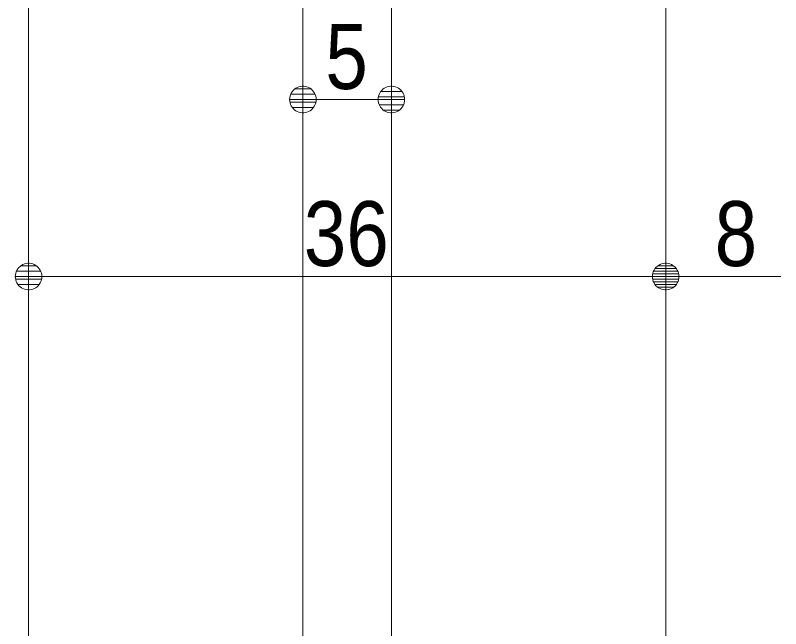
# Model space of a CAD drawing. Units: millimetres, scale not verified. Extents: x -6062 to 6062, y -3045 to 3045.
# Drawn here: x 1024.2 to 1456.7, y -92.6 to 253.8 of the extents above; entities that cross this region are included whole.
import ezdxf
from ezdxf.enums import TextEntityAlignment as Align

# ---------------------------------------------------------------- set-up
doc = ezdxf.new("R2010")
doc.units = ezdxf.units.MM
doc.header["$LTSCALE"] = 20
for name, color, linetype, lineweight in [('0-1_3一般', 7, 'Continuous', 9), ('0-3_2寸法-1', 7, 'Continuous', 9), ('0-4_0', 7, 'Continuous', 9)]:
    doc.layers.add(name, color=color, linetype=linetype, lineweight=lineweight)
doc.styles.add('ＭＳ Ｐゴシック', font='')
doc.styles.get('ＭＳ Ｐゴシック').set_extended_font_data('MS PGothic')

# ---------------------------------------------------------------- blocks, each defined once
blk = doc.blocks.new('_Dot')
at = {"layer": '0-4_0'}
for p, q in [((7.99, 6), (-7.99, 6)), ((-10, 0), (-20, 0)), ((9.78, 2), (-9.78, 2)), ((9.16, -3.98), (-9.16, -3.98)), ((6, -7.98), (-6, -7.98))]:
    blk.add_line(p, q, dxfattribs=at)
for points in [[(10, 0), (9.92, 1.25), (9.69, 2.49), (9.3, 3.68), (8.76, 4.82), (8.09, 5.88), (7.29, 6.85), (6.37, 7.71), (5.36, 8.44), (4.26, 9.05), (3.09, 9.51), (1.87, 9.82), (0.63, 9.98), (-0.63, 9.98), (-1.87, 9.82), (-3.09, 9.51), (-4.26, 9.05), (-5.36, 8.44), (-6.37, 7.71), (-7.29, 6.85), (-8.09, 5.88), (-8.76, 4.82), (-9.3, 3.68), (-9.69, 2.49), (-9.92, 1.25), (-10, 0), (0, 0)], [(-10, 0), (-9.92, -1.25), (-9.69, -2.49), (-9.3, -3.68), (-8.76, -4.82), (-8.09, -5.88), (-7.29, -6.85), (-6.37, -7.71), (-5.36, -8.44), (-4.26, -9.05), (-3.09, -9.51), (-1.87, -9.82), (-0.63, -9.98), (0.63, -9.98), (1.87, -9.82), (3.09, -9.51), (4.26, -9.05), (5.36, -8.44), (6.37, -7.71), (7.29, -6.85), (8.09, -5.88), (8.76, -4.82), (9.3, -3.68), (9.69, -2.49), (9.92, -1.25), (10, 0), (0, 0)]]:
    blk.add_lwpolyline(points, close=True, dxfattribs=at)
blk = doc.blocks.new('グループ-34')
at = {"layer": '0-1_3一般'}
for p, q in [((59484, 7524.9), (59484, -30280)), ((60484, -30280), (60484, 7524.9))]:
    blk.add_line(p, q, dxfattribs=at)
blk.add_lwpolyline([(63584, 12724.9), (63584, -35480), (56384, -35480), (56384, 12724.9)], close=True, dxfattribs=at)
blk = doc.blocks.new('グループ-40')
at = {"layer": '0-1_3一般'}
blk.add_blockref('グループ-34', (0, 0), dxfattribs=at)
blk = doc.blocks.new('グループ-42')
at = {"layer": '0-1_3一般'}
blk.add_blockref('グループ-40', (0, 0), dxfattribs=at)

msp = doc.modelspace()

# ---------------------------------------------------------------- linework, layer by layer
at = {"layer": '0-3_2寸法-1'}
for p, q in [((1186.7, 236.25), (1186.9, 236.25)), ((1236.7, 236.25), (1236.9, 236.25)), ((1221.69, 206.25), (1201.71, 206.25)), ((1031.7, 136.25), (1031.9, 136.25)), ((1391.7, 136.25), (1391.9, 136.25)), ((1391.7, 136.25), (1391.9, 136.25)), ((1376.69, 106.25), (1046.71, 106.25)), ((1406.71, 106.25), (1456.69, 106.25))]:
    msp.add_line(p, q, dxfattribs=at)

# ---------------------------------------------------------------- block references
at = {"layer": '0-1_3一般', "xscale": 0.05, "yscale": 0.05}
msp.add_blockref('グループ-42', (-1787.5, 0), dxfattribs=at)
at = {"layer": '0-3_2寸法-1', "xscale": 0.7503418, "yscale": 0.7503418, "rotation": 180}
for p in [(1186.7, 206.25), (1031.7, 106.25), (1391.7, 106.25)]:
    msp.add_blockref('_Dot', p, dxfattribs=at)
at = {"layer": '0-3_2寸法-1', "xscale": 0.7503418, "yscale": 0.7503418}
for p in [(1236.7, 206.25), (1391.7, 106.25)]:
    msp.add_blockref('_Dot', p, dxfattribs=at)

# ---------------------------------------------------------------- texts
at = {"layer": '0-3_2寸法-1', "style": 'ＭＳ Ｐゴシック', "width": 0.9}
for s, p in [('5', (1199.4, 201.19)), ('36', (1187.21, 101.19)), ('8', (1419.4, 101.19))]:
    msp.add_text(s, height=36.66, dxfattribs=at).set_placement(p, align=Align.BOTTOM_LEFT)

doc.saveas('drawing.dxf')
